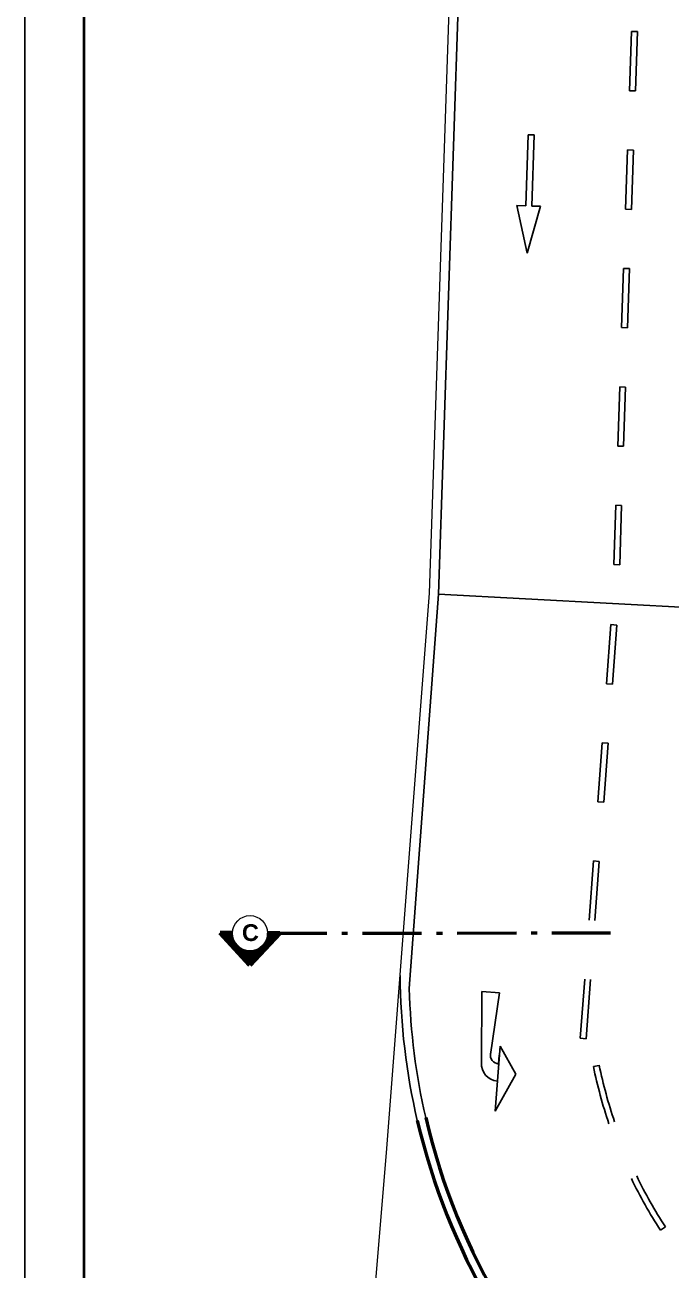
# Model space of a CAD drawing. Header units: metres. Extents: x 27 to 147, y -173 to 8.
# Drawn here: x 26.79 to 37.69, y -132.6 to -111.58 of the extents above; entities that cross this region are included whole.
import ezdxf
from ezdxf.enums import TextEntityAlignment as Align

# ---------------------------------------------------------------- set-up
doc = ezdxf.new("R2010")
doc.units = ezdxf.units.M
doc.linetypes.add('1CORTE', pattern=[1.5, 1, -0.25, 0, -0.25])
doc.linetypes.add('ACAD_ISO04W100', pattern=[30, 24, -3, 0, -3])
for name, color, linetype, lineweight in [('1', 7, 'Continuous', 5), ('AA. Proyeccion Corte', 10, '1CORTE', 50), ('CORTE_EJE', 31, 'ACAD_ISO04W100', 80), ('GRAFO 0 BLANCO', 7, 'Continuous', 0), ('muro de contencion', 211, 'Continuous', 50), ('TEXTOS-SUBTITULO', 7, 'Continuous', 30)]:
    doc.layers.add(name, color=color, linetype=linetype, lineweight=lineweight)
doc.layers.add('Rampa', color=41, linetype='Continuous')
doc.layers.add('Separador de bike pintado', color=8, linetype='Continuous')
doc.styles.add('TURBO_BASS', font='swisseb.ttf')
pattern_1 = [(270.373563, (-120.526532, -70.542315), (-0.019999575, -0.000130397), [])]
pattern_2 = [(270.373563, (-120.526532, -70.542315), (-0.019999575, -0.000130397), [])]

msp = doc.modelspace()

# ---------------------------------------------------------------- hatches: boundary and pattern name
at = {"layer": '1', "lineweight": 5}
h = msp.add_hatch(dxfattribs=at)
h.set_pattern_fill('_USER,_O', scale=0.02, angle=630, pattern_type=0)
h.set_pattern_definition(pattern_1)
h.paths.add_polyline_path([(30.586, -127.204, -0.414214), (30.292, -126.906), (30.085, -126.904), (30.584, -127.449), (31.09, -126.911), (30.884, -126.91, -0.414214)])
h = msp.add_hatch(dxfattribs=at)
h.set_pattern_fill('_USER,_O', scale=0.02, angle=630, pattern_type=0)
h.set_pattern_definition(pattern_2)
h.paths.add_polyline_path([(30.586, -127.204, -0.414214), (30.292, -126.906), (30.085, -126.904), (30.584, -127.449), (31.09, -126.911), (30.884, -126.91, -0.414214)])
h = msp.add_hatch(dxfattribs=at)
h.set_pattern_fill('_USER,_O', scale=0.02, angle=630, pattern_type=0)
h.set_pattern_definition(pattern_1)
h.paths.add_polyline_path([(30.586, -127.204, -0.414214), (30.292, -126.906), (30.085, -126.904), (30.584, -127.449), (31.09, -126.911), (30.884, -126.91, -0.414214)])
h = msp.add_hatch(dxfattribs=at)
h.set_pattern_fill('_USER,_O', scale=0.02, angle=630, pattern_type=0)
h.set_pattern_definition(pattern_2)
h.paths.add_polyline_path([(30.586, -127.204, -0.414214), (30.292, -126.906), (30.085, -126.904), (30.584, -127.449), (31.09, -126.911), (30.884, -126.91, -0.414214)])

# ---------------------------------------------------------------- linework, layer by layer
at = {"color": 251, "true_color": 0x636466}
msp.add_line((39.761, -121.513), (33.768, -121.191), dxfattribs=at)
at = {"color": 7}
msp.add_lwpolyline([(26.786, -83.395), (146.786, -83.395), (146.786, -173.395), (26.786, -173.395), (26.786, -83.395)], dxfattribs=at)
at = {"color": 7, "lineweight": 40}
for points in [[(27.786, -84.395), (145.786, -84.395), (145.786, -172.395), (27.786, -172.395)], [(27.786, -84.395), (145.786, -84.395), (145.786, -169.5), (27.786, -169.5)]]:
    msp.add_lwpolyline(points, close=True, dxfattribs=at)
at = {"color": 251, "ltscale": 0.05, "true_color": 0x636466}
for radius, start, end in [(11.15, 180.4057, 193.0954), (11, 181.5597, 193)]:
    msp.add_arc((44.27, -127.543), radius, start, end, dxfattribs=at)
at = {"layer": '1', "color": 7}
msp.add_circle((30.588, -126.91), 0.296, dxfattribs=at)
msp.add_circle((30.588, -126.91), 0.296, dxfattribs=at)
msp.add_circle((30.588, -126.91), 0.296, dxfattribs=at)
msp.add_circle((30.588, -126.91), 0.296, dxfattribs=at)
at = {"layer": 'AA. Proyeccion Corte', "color": 7}
msp.add_line((30.884, -126.909), (36.673, -126.906), dxfattribs=at)
msp.add_line((30.884, -126.909), (36.673, -126.906), dxfattribs=at)
at = {"layer": 'CORTE_EJE', "color": 7, "linetype": 'ACAD_ISO04W100', "ltscale": 0.8}
msp.add_lwpolyline([(30.884, -126.91), (31.09, -126.911), (30.584, -127.449), (30.085, -126.904), (30.292, -126.906)], dxfattribs=at)
msp.add_lwpolyline([(30.884, -126.91), (31.09, -126.911), (30.584, -127.449), (30.085, -126.904), (30.292, -126.906)], dxfattribs=at)
msp.add_lwpolyline([(30.884, -126.91), (31.09, -126.911), (30.584, -127.449), (30.085, -126.904), (30.292, -126.906)], dxfattribs=at)
msp.add_lwpolyline([(30.884, -126.91), (31.09, -126.911), (30.584, -127.449), (30.085, -126.904), (30.292, -126.906)], dxfattribs=at)
at = {"layer": 'GRAFO 0 BLANCO', "color": 7}
msp.add_lwpolyline([(88.078, -162.909), (33.094, -160.29), (33.775, -150.017), (31.209, -149.867), (31.536, -147.946), (31.607, -146.591), (31.79, -144.242), (32.088, -140.793), (32.327, -137.369), (32.894, -130.541), (33.619, -121.173), (33.991, -109.992), (33.075, -93.021)], dxfattribs=at)
at = {"layer": 'muro de contencion', "color": 251, "ltscale": 0.05, "true_color": 0x636466}
for radius, start, end in [(11, 193, 264.8828), (11.15, 193.0954, 260.5949)]:
    msp.add_arc((44.271, -127.543), radius, start, end, dxfattribs=at)
at = {"layer": 'Rampa'}
for p, q in [((33.768, -121.191), (34.141, -109.99)), ((33.768, -121.191), (34.141, -109.99)), ((33.274, -127.843), (33.768, -121.191))]:
    msp.add_line(p, q, dxfattribs=at)
at = {"layer": 'Separador de bike pintado'}
for p, q in [((37.026, -111.694), (36.993, -112.694)), ((37.126, -111.698), (37.026, -111.694)), ((37.126, -111.698), (37.093, -112.697)), ((36.993, -112.694), (37.093, -112.697)), ((35.282, -113.438), (35.243, -114.637)), ((35.382, -113.441), (35.282, -113.438)), ((35.382, -113.441), (35.343, -114.64)), ((36.96, -113.693), (36.927, -114.693)), ((37.06, -113.697), (36.96, -113.693)), ((37.06, -113.697), (37.027, -114.696)), ((35.093, -114.632), (35.243, -114.637)), ((35.266, -115.438), (35.093, -114.632)), ((35.493, -114.645), (35.266, -115.438)), ((35.343, -114.64), (35.493, -114.645)), ((36.927, -114.693), (37.027, -114.696)), ((36.893, -115.692), (36.86, -116.692)), ((36.993, -115.696), (36.893, -115.692)), ((36.993, -115.696), (36.96, -116.695)), ((36.86, -116.692), (36.96, -116.695)), ((36.827, -117.691), (36.794, -118.691)), ((36.927, -117.694), (36.827, -117.691)), ((36.927, -117.694), (36.894, -118.694)), ((36.794, -118.691), (36.894, -118.694)), ((36.761, -119.69), (36.727, -120.689)), ((36.86, -119.693), (36.761, -119.69)), ((36.86, -119.693), (36.827, -120.693)), ((36.727, -120.689), (36.827, -120.693)), ((36.679, -121.703), (36.605, -122.7)), ((36.778, -121.71), (36.679, -121.703)), ((36.778, -121.71), (36.705, -122.708)), ((36.605, -122.7), (36.705, -122.708)), ((36.531, -123.698), (36.457, -124.695)), ((36.631, -123.705), (36.531, -123.698)), ((36.631, -123.705), (36.557, -124.702)), ((36.457, -124.695), (36.557, -124.702)), ((36.384, -125.692), (36.31, -126.689)), ((36.483, -125.7), (36.384, -125.692)), ((36.483, -125.7), (36.41, -126.697)), ((36.236, -127.687), (36.162, -128.684)), ((36.336, -127.694), (36.262, -128.691)), ((34.495, -129.096), (34.499, -127.893)), ((34.798, -127.915), (34.499, -127.893)), ((34.646, -128.957), (34.798, -127.915)), ((36.162, -128.684), (36.262, -128.691)), ((34.725, -129.915), (34.807, -128.818)), ((34.784, -129.117), (34.795, -128.968)), ((34.807, -128.818), (35.073, -129.289)), ((36.482, -129.14), (36.384, -129.16)), ((34.725, -129.915), (35.073, -129.289)), ((37.515, -131.922), (37.599, -131.867))]:
    msp.add_line(p, q, dxfattribs=at)
for centre, radius, start, end in [((34.795, -128.968), 0.15, 167.6002, 265.7715), ((34.784, -129.117), 0.29, 175.7715, 265.7715), ((44.27, -127.543), 8.05, 191.583, 198.705), ((44.27, -127.543), 7.95, 191.583, 198.705), ((44.27, -127.543), 8.05, 205.8269, 212.9491), ((44.27, -127.543), 7.95, 205.8269, 212.9491)]:
    msp.add_arc(centre, radius, start, end, dxfattribs=at)

# ---------------------------------------------------------------- texts
at = {"layer": 'TEXTOS-SUBTITULO', "style": 'TURBO_BASS'}
msp.add_text('C', height=0.283, rotation=360, dxfattribs=at).set_placement((30.593, -127.042), align=Align.CENTER)
msp.add_text('C', height=0.283, rotation=360, dxfattribs=at).set_placement((30.593, -127.042), align=Align.CENTER)

doc.saveas('drawing.dxf')
